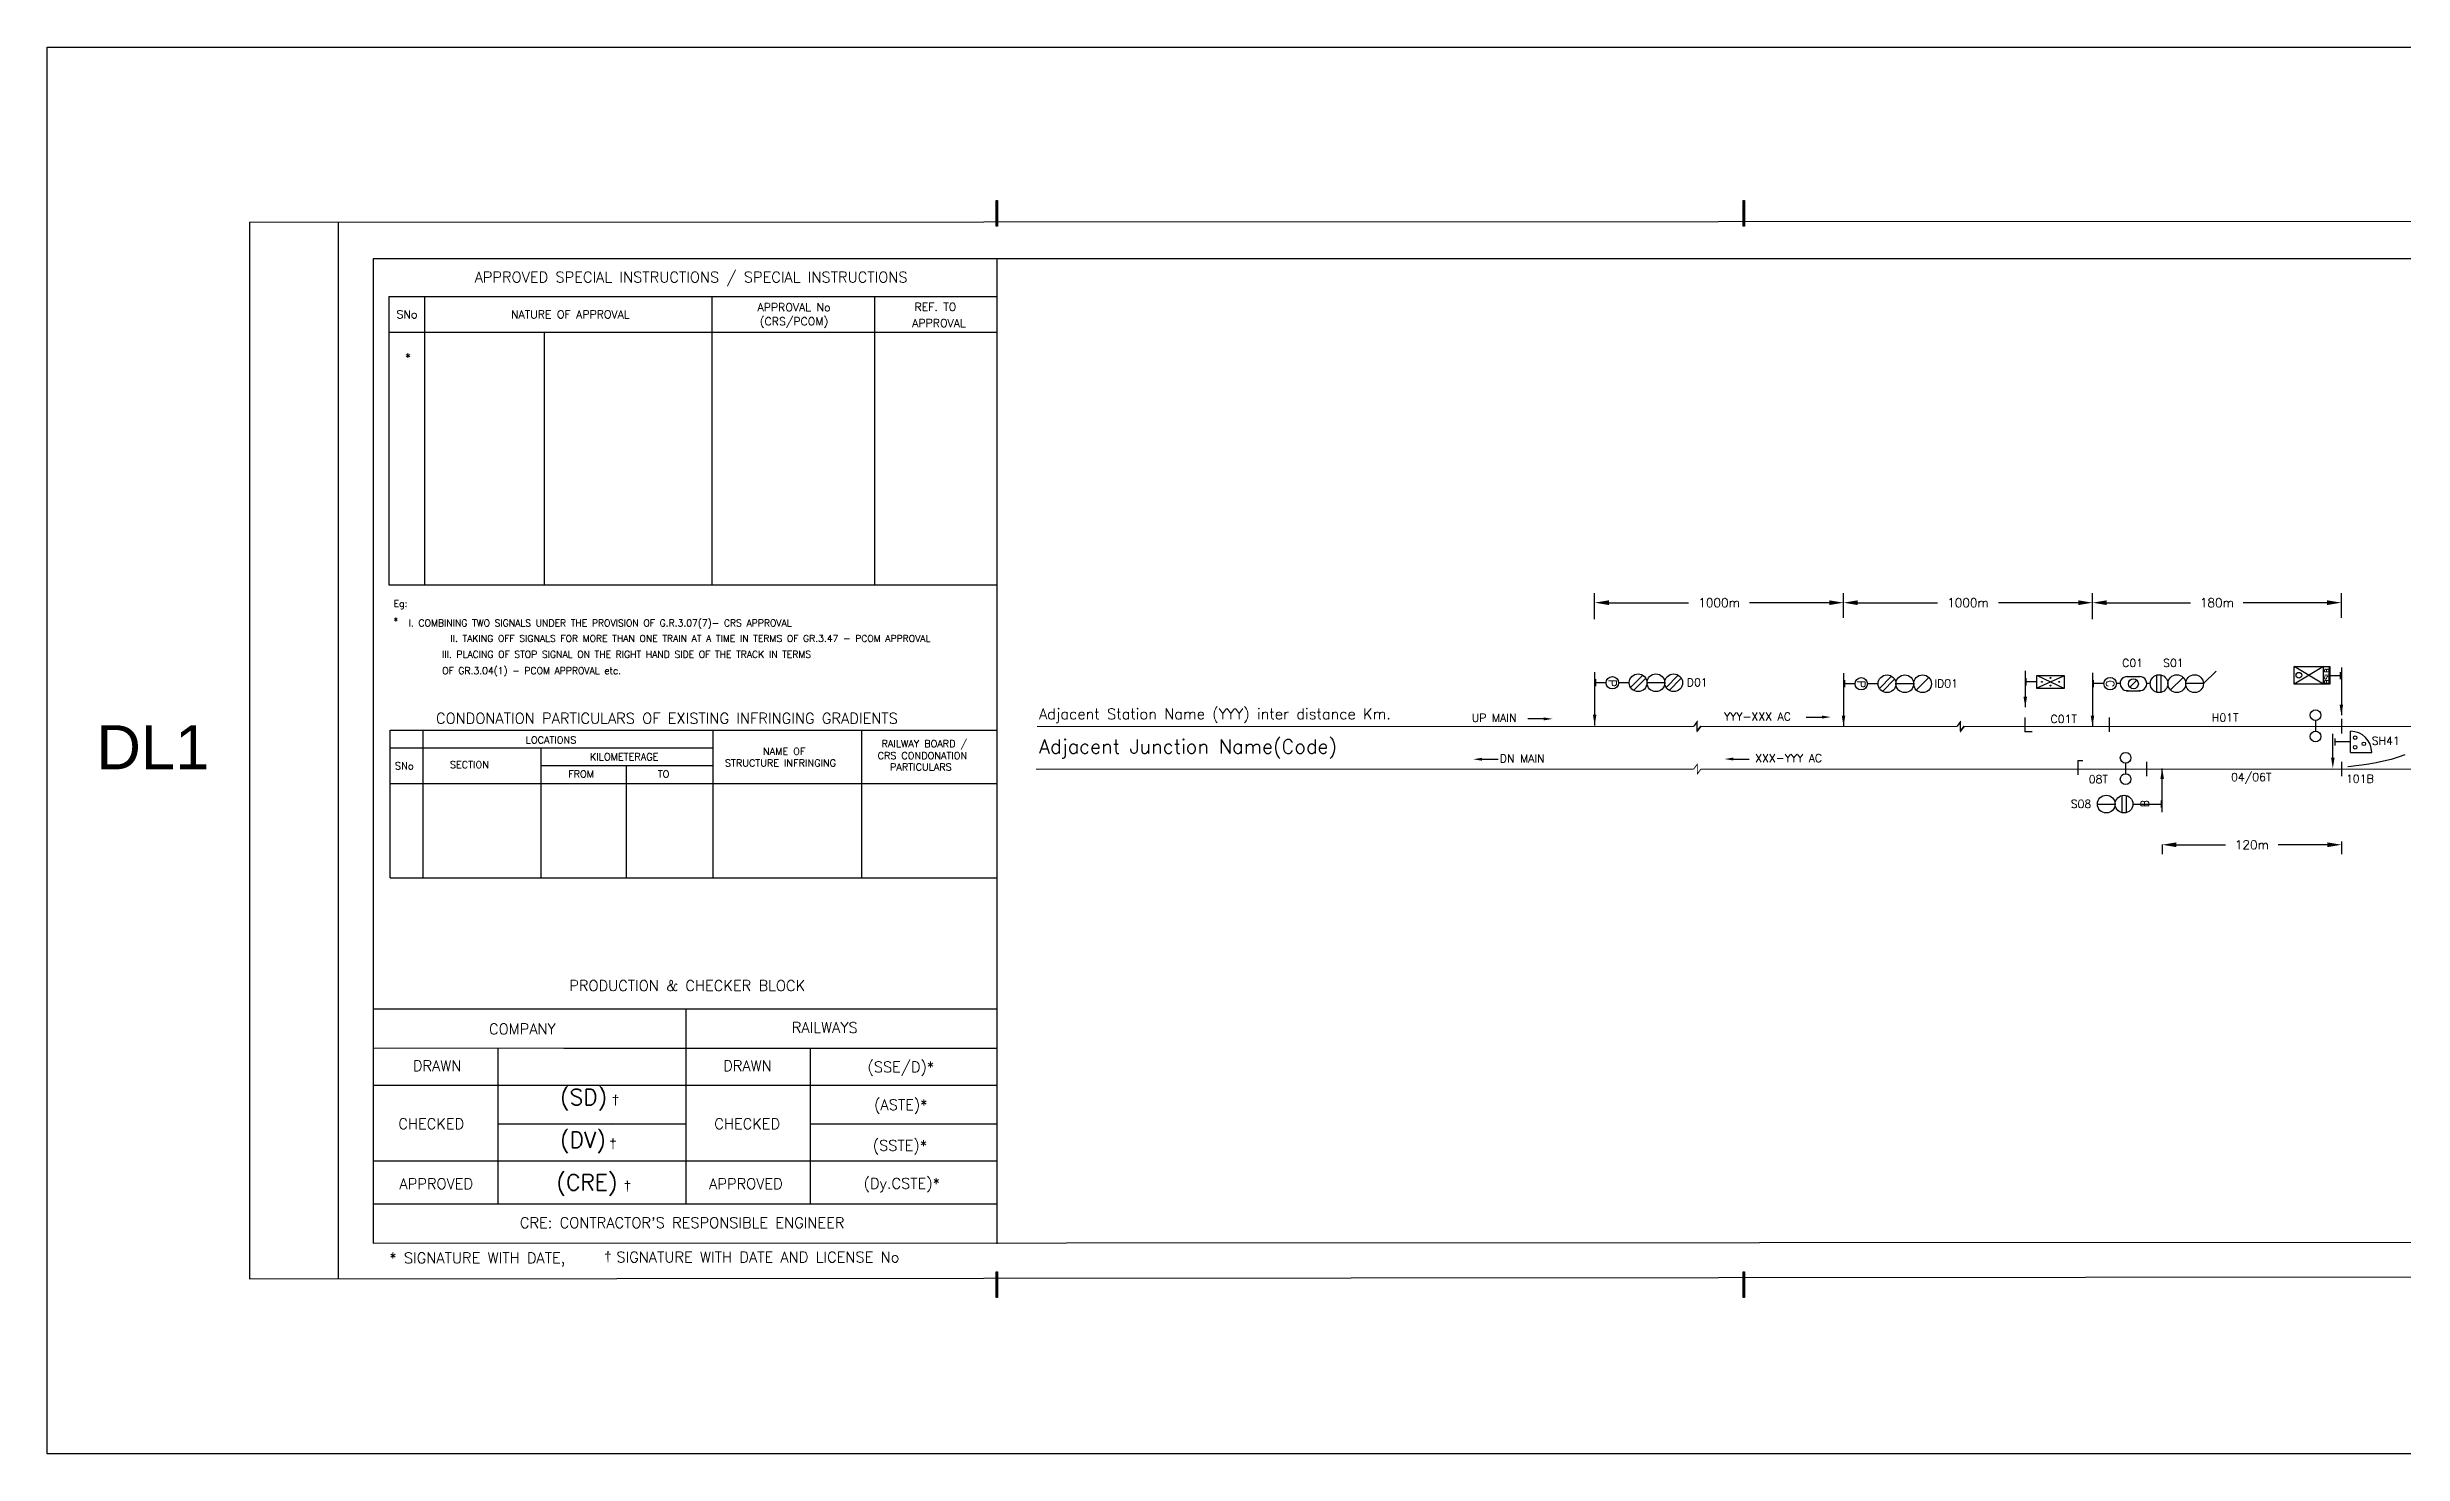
# Model space of a CAD drawing. Extents: x -19438 to 6205, y 191 to 9671.
# Drawn here: x -19437.5 to -18940.6, y 9374.1 to 9671 of the extents above; entities that cross this region are included whole.
import ezdxf
from ezdxf.enums import TextEntityAlignment as Align

# ---------------------------------------------------------------- set-up
doc = ezdxf.new("R2010")
doc.units = 0
doc.header["$LTSCALE"] = 0.5
doc.layers.get('0').update_dxf_attribs({"linetype": 'CONTINUOUS'})
doc.layers.get('DEFPOINTS').update_dxf_attribs({"linetype": 'CONTINUOUS'})
doc.layers.add('CHAINAGE', color=250, linetype='CONTINUOUS')
doc.layers.add('DIM', color=7, linetype='CONTINUOUS')
doc.styles.add('ARIAL', font='arial.ttf')
doc.styles.add('ROMANS', font='ROMANS.shx')
doc.dimstyles.get("Standard").update_dxf_attribs({"dimtxt": 0.18, "dimasz": 0.18, "dimexe": 0.18, "dimexo": 0.0625, "dimgap": 0.09, "dimtad": 0, "dimtih": 1, "dimtoh": 1, "dimdec": 4, "dimzin": 0, "dimdsep": 46, "dimtxsty": 'Standard', "dimcen": 0.09, "dimadec": 0, "dimazin": 0, "dimtfac": 1, "dimtdec": 4, "dimtofl": 0, "dimtmove": 0, "dimatfit": 3, "dimfxl": 1, "dimtolj": 1, "dimtzin": 0, "dimarcsym": 0})

# ---------------------------------------------------------------- blocks, each defined once
blk = doc.blocks.new('*D169')
at = {"color": 0, "lineweight": -2, "transparency": 16777216}
for p, q in [((-19058.6, 9551.79), (-19058.6, 9555.76)), ((-19006.1, 9551.01), (-19006.1, 9555.76)), ((-19055.6, 9553.76), (-19038.78, 9553.76)), ((-19009.1, 9553.76), (-19025.92, 9553.76))]:
    blk.add_line(p, q, dxfattribs=at)
at = {"color": 0, "transparency": 16777216}
for points in [[(-19055.6, 9554.26), (-19055.6, 9553.26), (-19058.6, 9553.76)], [(-19009.1, 9554.26), (-19009.1, 9553.26), (-19006.1, 9553.76)]]:
    blk.add_solid(points, dxfattribs=at)
at = {"layer": 'DEFPOINTS', "color": 0, "transparency": 16777216}
for p in [(-19058.6, 9550.79), (-19006.1, 9553.76), (-19006.1, 9550.01)]:
    blk.add_point(p, dxfattribs=at)
at = {"color": 0, "transparency": 16777216, "insert": (-19032.35, 9553.76), "char_height": 1.86, "attachment_point": 5, "style": 'ROMANS'}
blk.add_mtext('\\A1;1000m', dxfattribs=at)
blk = doc.blocks.new('*D167')
at = {"color": 0, "lineweight": -2, "transparency": 16777216}
for p, q in [((-19111.1, 9550.28), (-19111.1, 9555.76)), ((-19058.6, 9550.53), (-19058.6, 9555.76)), ((-19108.1, 9553.76), (-19091.28, 9553.76)), ((-19061.6, 9553.76), (-19078.42, 9553.76))]:
    blk.add_line(p, q, dxfattribs=at)
at = {"color": 0, "transparency": 16777216}
for points in [[(-19108.1, 9554.26), (-19108.1, 9553.26), (-19111.1, 9553.76)], [(-19061.6, 9554.26), (-19061.6, 9553.26), (-19058.6, 9553.76)]]:
    blk.add_solid(points, dxfattribs=at)
at = {"layer": 'DEFPOINTS', "color": 0, "transparency": 16777216}
for p in [(-19058.6, 9553.76), (-19111.1, 9549.28), (-19058.6, 9549.53)]:
    blk.add_point(p, dxfattribs=at)
at = {"color": 0, "transparency": 16777216, "insert": (-19084.85, 9553.76), "char_height": 1.86, "attachment_point": 5, "style": 'ROMANS'}
blk.add_mtext('\\A1;1000m', dxfattribs=at)
blk = doc.blocks.new('*D170')
at = {"color": 0, "lineweight": -2, "transparency": 16777216}
for p, q in [((-19006.1, 9550.28), (-19006.1, 9555.76)), ((-18953.6, 9550.53), (-18953.6, 9555.76)), ((-19003.1, 9553.76), (-18985.39, 9553.76)), ((-18956.6, 9553.76), (-18974.31, 9553.76))]:
    blk.add_line(p, q, dxfattribs=at)
at = {"color": 0, "transparency": 16777216}
for points in [[(-19003.1, 9554.26), (-19003.1, 9553.26), (-19006.1, 9553.76)], [(-18956.6, 9554.26), (-18956.6, 9553.26), (-18953.6, 9553.76)]]:
    blk.add_solid(points, dxfattribs=at)
at = {"layer": 'DEFPOINTS', "color": 0, "transparency": 16777216}
for p in [(-18953.6, 9553.76), (-19006.1, 9549.28), (-18953.6, 9549.53)]:
    blk.add_point(p, dxfattribs=at)
at = {"color": 0, "transparency": 16777216, "insert": (-18979.85, 9553.76), "char_height": 1.86, "attachment_point": 5, "style": 'ROMANS'}
blk.add_mtext('\\A1;180m', dxfattribs=at)
blk = doc.blocks.new('*D175')
at = {"color": 0, "lineweight": -2, "transparency": 16777216}
for p, q in [((-18991.38, 9502.75), (-18991.38, 9500.68)), ((-18988.38, 9502.68), (-18978.02, 9502.68)), ((-18956.58, 9502.68), (-18966.93, 9502.68)), ((-18953.58, 9503.36), (-18953.58, 9500.68))]:
    blk.add_line(p, q, dxfattribs=at)
at = {"color": 0, "transparency": 16777216}
for points in [[(-18988.38, 9503.18), (-18988.38, 9502.18), (-18991.38, 9502.68)], [(-18956.58, 9503.18), (-18956.58, 9502.18), (-18953.58, 9502.68)]]:
    blk.add_solid(points, dxfattribs=at)
at = {"layer": 'DEFPOINTS', "color": 0, "transparency": 16777216}
for p in [(-18991.38, 9503.75), (-18953.58, 9504.36), (-18953.58, 9502.68)]:
    blk.add_point(p, dxfattribs=at)
at = {"color": 0, "transparency": 16777216, "insert": (-18972.48, 9502.68), "char_height": 1.86, "attachment_point": 5, "style": 'ROMANS'}
blk.add_mtext('\\A1;120m', dxfattribs=at)

msp = doc.modelspace()

# ---------------------------------------------------------------- hatches: boundary and pattern name
h = msp.add_hatch(color=256)
h.dxf.hatch_style = 1
h.paths.add_polyline_path([(-19237.0345, 9638.6384), (-19237.3216, 9638.6384), (-19237.3216, 9633.2138), (-19237.0345, 9633.2138)])
h = msp.add_hatch(color=256)
h.dxf.hatch_style = 1
h.paths.add_polyline_path([(-19079.4917, 9638.6384), (-19079.7788, 9638.6384), (-19079.7788, 9633.2138), (-19079.4917, 9633.2138)])
h = msp.add_hatch(color=256)
h.dxf.hatch_style = 1
h.paths.add_polyline_path([(-19237.0345, 9412.5552), (-19237.3216, 9412.5552), (-19237.3216, 9407.1306), (-19237.0345, 9407.1306)])
h = msp.add_hatch(color=256)
h.dxf.hatch_style = 1
h.paths.add_polyline_path([(-19079.4917, 9412.5552), (-19079.7788, 9412.5552), (-19079.7788, 9407.1306), (-19079.4917, 9407.1306)])

# ---------------------------------------------------------------- linework, layer by layer
for p, q in [((-19394.8511, 9634.0572), (-17662.1127, 9634.9602)), ((-19394.8511, 9634.0572), (-19394.8511, 9411.0783)), ((-17669.1788, 9626.3272), (-19368.7605, 9626.3272)), ((-19368.7605, 9626.3272), (-19368.7605, 9418.5768)), ((-19237.1741, 9626.3272), (-19237.1741, 9418.4615)), ((-19365.4063, 9618.349), (-19237.1741, 9618.349)), ((-19365.4063, 9618.349), (-19365.4063, 9557.5505)), ((-19357.9063, 9618.349), (-19357.9063, 9557.5505)), ((-19297.3109, 9618.349), (-19297.3109, 9557.5505)), ((-19262.9712, 9618.349), (-19262.9712, 9557.5505)), ((-19365.4063, 9610.849), (-19237.1741, 9610.849)), ((-19365.4063, 9610.849), (-19362.4537, 9610.849)), ((-19332.6979, 9610.849), (-19332.6979, 9557.5505)), ((-19365.4063, 9557.5505), (-19237.1741, 9557.5505)), ((-19111.0979, 9539.1165), (-19111.0979, 9527.8665)), ((-19110.9308, 9537.6132), (-19110.9308, 9536.1132)), ((-19108.6808, 9536.8632), (-19110.9308, 9536.8632)), ((-19103.8058, 9536.8632), (-19106.0558, 9536.8632)), ((-19103.5361, 9535.8943), (-19100.962, 9538.4685)), ((-19102.8997, 9535.258), (-19100.3256, 9537.8321)), ((-19096.3058, 9536.8632), (-19100.0558, 9536.8632)), ((-19096.0361, 9535.8943), (-19093.462, 9538.4685)), ((-19095.3997, 9535.258), (-19092.8256, 9537.8321)), ((-19058.5979, 9538.9035), (-19058.5979, 9527.6535)), ((-19058.4308, 9537.4002), (-19058.4308, 9535.9002)), ((-19056.1808, 9536.6502), (-19058.4308, 9536.6502)), ((-19051.3058, 9536.6502), (-19053.5558, 9536.6502)), ((-19051.0361, 9535.6813), (-19048.462, 9538.2555)), ((-19050.3997, 9535.0449), (-19047.8256, 9537.6191)), ((-19043.8058, 9536.6502), (-19047.5558, 9536.6502)), ((-19020.2725, 9539.3625), (-19020.2725, 9531.6961)), ((-19020.1226, 9537.8143), (-19020.1226, 9536.3143)), ((-19017.7968, 9537.0643), (-19020.1226, 9537.0697)), ((-19017.7852, 9538.3875), (-19012.1039, 9535.7352)), ((-19017.7304, 9535.7624), (-19012.1574, 9538.3263)), ((-19006.0979, 9538.9245), (-19006.0979, 9527.6745)), ((-19005.9308, 9537.4212), (-19005.9308, 9535.9212)), ((-19003.6808, 9536.6712), (-19005.9308, 9536.6712)), ((-19000.2659, 9536.6712), (-19001.0558, 9536.6712)), ((-18998.9013, 9538.1679), (-18996.014, 9538.1675)), ((-18998.2074, 9535.9084), (-18996.7224, 9537.3933)), ((-18993.9308, 9536.6712), (-18994.6403, 9536.6712)), ((-18992.5058, 9534.851), (-18992.5058, 9538.4914)), ((-18991.6058, 9534.851), (-18991.6058, 9538.4914)), ((-18986.98, 9537.9971), (-18989.6317, 9535.3454)), ((-18982.6808, 9536.6712), (-18986.4308, 9536.6712)), ((-18982.6808, 9536.6712), (-18980.0292, 9539.3229)), ((-18957.3864, 9540.3271), (-18963.561, 9536.5771)), ((-18957.3864, 9536.5771), (-18963.561, 9540.3271)), ((-18957.3864, 9536.5771), (-18957.3864, 9540.3271)), ((-18956.0686, 9536.5771), (-18956.0686, 9540.3271)), ((-18953.765, 9538.3537), (-18956.061, 9538.3537)), ((-18953.5979, 9540.0784), (-18953.5979, 9530.008)), ((-18998.9102, 9535.1929), (-18996.0229, 9535.1925)), ((-19365.1636, 9495.7315), (-19365.1636, 9526.8687)), ((-19365.1636, 9526.8687), (-19237.1741, 9526.8687)), ((-19358.2992, 9526.8687), (-19358.2992, 9495.7315)), ((-19297.1114, 9526.8687), (-19297.1114, 9495.7315)), ((-19265.7072, 9526.8687), (-19265.7072, 9495.7315)), ((-19121.8327, 9529.2377), (-19125.2077, 9529.2377)), ((-19089.4438, 9528.712), (-19090.2065, 9527.6949)), ((-19089.4438, 9526.6517), (-19089.4438, 9528.712)), ((-19089.4438, 9526.6779), (-19089.4438, 9528.712)), ((-19089.4438, 9526.6779), (-19088.681, 9527.6949)), ((-19088.681, 9527.6949), (-19089.4438, 9526.6779)), ((-19066.5192, 9529.6186), (-19063.1442, 9529.6186)), ((-19033.9073, 9528.712), (-19034.67, 9527.6949)), ((-19033.9073, 9526.6517), (-19033.9073, 9528.712)), ((-19033.9073, 9526.6779), (-19033.9073, 9528.712)), ((-19033.9073, 9526.6779), (-19033.1446, 9527.6949)), ((-19033.1446, 9527.6949), (-19033.9073, 9526.6779)), ((-19020.3479, 9529.4972), (-19020.3479, 9526.4972)), ((-19020.3479, 9529.4972), (-19020.3479, 9526.4972)), ((-19018.8479, 9526.4972), (-19020.3479, 9526.4972)), ((-19018.8479, 9526.4972), (-19020.3479, 9526.4972)), ((-19002.6104, 9529.4972), (-19002.6104, 9526.4972)), ((-18959.0405, 9528.9092), (-18959.0405, 9526.6592)), ((-18955.3979, 9521.5283), (-18955.3979, 9526.0622)), ((-18953.5979, 9529.234), (-18953.5979, 9526.234)), ((-18953.5979, 9529.1352), (-18953.5979, 9526.1352)), ((-18951.6898, 9522.1202), (-18951.6898, 9526.6202)), ((-19365.1152, 9523.1187), (-19297.1114, 9523.1187)), ((-19333.3573, 9523.1187), (-19333.3573, 9495.7315)), ((-19134.8457, 9520.7235), (-19131.4707, 9520.7235)), ((-19081.8629, 9520.7682), (-19078.4879, 9520.7682)), ((-18955.3979, 9521.0342), (-18955.3979, 9521.5283)), ((-18954.9761, 9525.1202), (-18954.9761, 9523.6202)), ((-18951.6898, 9524.3702), (-18954.9761, 9524.3756)), ((-18951.6898, 9522.1202), (-18947.1898, 9522.1202)), ((-19365.1628, 9515.6187), (-19237.1741, 9515.6187)), ((-19333.3573, 9519.3687), (-19297.1114, 9519.3687)), ((-19315.349, 9519.3687), (-19315.349, 9495.7315)), ((-19009.1715, 9520.4537), (-19009.1715, 9517.4537)), ((-19009.1686, 9520.4523), (-19009.1686, 9517.4523)), ((-18999.1027, 9519.9092), (-18999.1027, 9517.6592)), ((-18994.697, 9520.1535), (-18994.697, 9517.1535)), ((-18991.3968, 9509.5782), (-18991.3968, 9518.7831)), ((-18953.5979, 9520.1535), (-18953.5979, 9517.1535)), ((-19005.0639, 9511.2639), (-19001.3139, 9511.2639)), ((-18999.8889, 9513.0841), (-18999.8889, 9509.4437)), ((-18998.9889, 9513.0841), (-18998.9889, 9509.4437)), ((-18997.5639, 9511.2639), (-18991.5639, 9511.2584)), ((-18991.5639, 9510.5139), (-18991.5639, 9512.0139)), ((-19365.1605, 9495.7315), (-19237.1741, 9495.7315)), ((-19368.7434, 9476.4266), (-19368.7481, 9418.5772)), ((-19328.5623, 9467.9698), (-19368.706, 9467.9725)), ((-19237.1741, 9467.9637), (-19328.5623, 9467.9698)), ((-19302.8272, 9467.9698), (-19302.8272, 9426.8422)), ((-19328.5623, 9459.7173), (-19368.7064, 9459.72)), ((-19342.3941, 9426.8436), (-19342.3939, 9459.7187)), ((-19237.1741, 9459.7112), (-19328.5626, 9459.7173)), ((-19276.5303, 9426.8409), (-19276.5301, 9459.716)), ((-19328.5623, 9451.9048), (-19368.7067, 9451.9075)), ((-19237.1741, 9451.8986), (-19328.5629, 9451.9048)), ((-19302.8272, 9443.7276), (-19342.394, 9443.7286)), ((-19318.4161, 9443.5539), (-19318.4171, 9443.5539)), ((-19237.1741, 9443.7213), (-19276.5302, 9443.7239)), ((-19328.5623, 9435.9163), (-19368.7073, 9435.919)), ((-19237.1741, 9435.9102), (-19328.5636, 9435.9163)), ((-19328.5623, 9426.8422), (-19368.7077, 9426.8449)), ((-19237.1741, 9426.836), (-19328.564, 9426.8422)), ((-19368.7481, 9418.5772), (-17669.3322, 9419.4583)), ((-19368.7481, 9418.5772), (-17669.3322, 9419.4583)), ((-19394.8511, 9411.0783), (-17661.9968, 9412.5552))]:
    msp.add_line(p, q)
at = {"ltscale": 5}
msp.add_line((-19376.1011, 9634.0567), (-19376.1011, 9411.0783), dxfattribs=at)
at = {"color": 18, "true_color": 0x000000}
msp.add_line((-19040.605, 9537.976), (-19043.2567, 9535.3244), dxfattribs=at)
for points in [[(-19237.3216, 9638.6384), (-19237.0345, 9638.6384), (-19237.0345, 9633.2138), (-19237.3216, 9633.2138)], [(-19079.7788, 9638.6384), (-19079.4917, 9638.6384), (-19079.4917, 9633.2138), (-19079.7788, 9633.2138)], [(-19012.0491, 9535.6779), (-19017.8072, 9535.6779), (-19017.8072, 9538.4221), (-19012.0491, 9538.4221)], [(-18963.561, 9536.5771), (-18963.561, 9540.3271), (-18956.061, 9540.3271), (-18956.061, 9536.5771)], [(-19237.3216, 9412.5552), (-19237.0345, 9412.5552), (-19237.0345, 9407.1306), (-19237.3216, 9407.1306)], [(-19079.7788, 9412.5552), (-19079.4917, 9412.5552), (-19079.4917, 9407.1306), (-19079.7788, 9407.1306)]]:
    msp.add_lwpolyline(points, close=True)
for points, const_width in [([(-19228.7323, 9527.6535), (-19090.2376, 9527.6535)], 0.225), ([(-19090.2376, 9527.6535), (-19089.4749, 9528.6705), (-19089.4749, 9526.6365), (-19088.7121, 9527.6535)], 0.2), ([(-19089.4749, 9527.6535), (-19089.4438, 9527.6535)], 0.225), ([(-19088.7121, 9527.6535), (-19034.67, 9527.6535)], 0.225), ([(-19034.67, 9527.6535), (-19033.9073, 9528.6705), (-19033.9073, 9526.6365), (-19033.1446, 9527.6535)], 0.2), ([(-19033.1756, 9527.6535), (-18560.5013, 9527.6535)], 0.225), ([(-19228.9348, 9518.6535), (-19090.2065, 9518.6535)], 0.225), ([(-19090.2065, 9518.6535), (-19089.4438, 9519.6705), (-19089.4438, 9517.6365), (-19088.681, 9518.6535)], 0.2), ([(-19088.7121, 9518.6535), (-18474.0601, 9518.6535)], 0.225)]:
    msp.add_lwpolyline(points, dxfattribs=dict(const_width=const_width))
at = {"linetype": 'ByBlock'}
msp.add_lwpolyline([(-18940.2379, 9521.6237), (-18941.5983, 9521.1327), (-18943.0944, 9520.6963), (-18944.677, 9520.3157), (-18946.2794, 9519.9897), (-18947.8346, 9519.7169), (-18949.276, 9519.4959), (-18950.5367, 9519.3254), (-18951.55, 9519.2039), (-18952.249, 9519.1301)], dxfattribs=at)
msp.add_lwpolyline([(-19009.1715, 9520.4537), (-19008.1449, 9520.4537)])
for centre, radius in [((-19107.3683, 9536.8632), 1.3125), ((-19101.9308, 9536.8632), 1.875), ((-19098.1808, 9536.8632), 1.875), ((-19094.4308, 9536.8632), 1.875), ((-19054.8683, 9536.6502), 1.3125), ((-19049.4308, 9536.6502), 1.875), ((-19045.6808, 9536.6502), 1.875), ((-19041.9308, 9536.6502), 1.875), ((-19016.7757, 9537.0568), 0.1031), ((-19014.925, 9537.877), 0.1031), ((-19014.925, 9536.2783), 0.1031), ((-19013.0951, 9537.0568), 0.1031), ((-19002.3683, 9536.6712), 1.3125), ((-18997.4649, 9536.6508), 1.05), ((-18992.0558, 9536.6712), 1.875), ((-18988.3058, 9536.6712), 1.875), ((-18984.5558, 9536.6712), 1.875), ((-18962.5675, 9538.4474), 0.5957), ((-18959.0405, 9530.0342), 1.125), ((-18959.0405, 9525.5342), 1.125), ((-18950.6862, 9525.2606), 0.375), ((-18999.1027, 9521.0342), 1.125), ((-18950.6862, 9523.2574), 0.375), ((-18948.8609, 9523.9703), 0.375), ((-18999.1027, 9516.5342), 1.125), ((-19003.1889, 9511.2639), 1.875), ((-18999.4389, 9511.2639), 1.875)]:
    msp.add_circle(centre, radius)
for centre, radius, start, end in [((-18998.7796, 9536.6823), 1.4864, 88.120249, 277.635276), ((-18996.1266, 9536.6823), 1.4864, 262.454334, 92.249791), ((-18951.6898, 9522.1202), 4.5, 0, 90)]:
    msp.add_arc(centre, radius, start, end)
for points in [[(-19019.8975, 9533.929), (-19020.6475, 9533.929), (-19020.2725, 9531.679)], [(-18953.2229, 9532.258), (-18953.9729, 9532.258), (-18953.5979, 9530.008)], [(-19121.8327, 9529.5502), (-19121.8327, 9528.9252), (-19119.9577, 9529.2377)], [(-19110.7229, 9530.1165), (-19111.4729, 9530.1165), (-19111.0979, 9527.8665)], [(-19063.1442, 9529.9311), (-19063.1442, 9529.3061), (-19061.2692, 9529.6186)], [(-19058.2229, 9529.9035), (-19058.9729, 9529.9035), (-19058.5979, 9527.6535)], [(-19005.7229, 9529.9245), (-19006.4729, 9529.9245), (-19006.0979, 9527.6745)], [(-19134.8457, 9520.411), (-19134.8457, 9521.036), (-19136.7207, 9520.7235)], [(-19081.8629, 9520.4557), (-19081.8629, 9521.0807), (-19083.7379, 9520.7682)], [(-18955.0229, 9521.0342), (-18955.7729, 9521.0342), (-18955.3979, 9518.7842)], [(-18991.772, 9516.5342), (-18991.022, 9516.5342), (-18991.397, 9518.7842)]]:
    msp.add_solid(points)
at = {"layer": 'CHAINAGE'}
msp.add_lwpolyline([(-17619.3301, 9374.1345), (-19437.5179, 9374.1345), (-19437.5179, 9671.0011), (-17619.3301, 9671.0011)], close=True, dxfattribs=at)
at = {"layer": 'DIM', "ltscale": 5}
msp.add_line((-18953.765, 9537.6037), (-18953.765, 9539.1037), dxfattribs=at)

# ---------------------------------------------------------------- texts
at = {"style": 'ROMANS'}
for s, height, p in [('APPROVED SPECIAL INSTRUCTIONS / SPECIAL INSTRUCTIONS', 2.25, (-19301.6989, 9622.2935)), ('SNo', 1.6875, (-19361.6076, 9614.599)), ('NATURE OF APPROVAL', 1.6875, (-19327.1582, 9614.599)), ('APPROVAL No', 1.6875, (-19279.9602, 9616.1014)), ('REF. TO', 1.6875, (-19250.15, 9616.1668)), ('(CRS/PCOM)', 1.6875, (-19279.9602, 9613.0165)), ('APPROVAL', 1.6875, (-19249.4, 9612.7668)), ('*', 1.6875, (-19361.4061, 9605.5349)), ('*', 1.425, (-19363.9637, 9549.893)), ('II. TAKING OFF SIGNALS FOR MORE THAN ONE TRAIN AT A TIME IN TERMS OF GR.3.47 - PCOM APPROVAL', 1.425, (-19301.8232, 9546.209)), (' OF GR.3.04(1) - PCOM APPROVAL etc.', 1.425, (-19335.8069, 9539.3166)), ('III. PLACING OF STOP SIGNAL ON THE RIGHT HAND SIDE OF THE TRACK IN TERMS ', 1.425, (-19314.8107, 9542.8601))]:
    msp.add_text(s, height=height, dxfattribs=at).set_placement(p, align=Align.MIDDLE)
for s, height, p in [('Eg:', 1.425, (-19364.4461, 9552.8629)), ('I. COMBINING TWO SIGNALS UNDER THE PROVISION OF G.R.3.07(7)- CRS APPROVAL', 1.425, (-19361.269, 9548.7568)), ('CONDONATION PARTICULARS OF EXISTING INFRINGING GRADIENTS', 2.25, (-19355.4833, 9528.246)), ('LOCATIONS', 1.5, (-19336.5713, 9524.0389)), ('KILOMETERAGE', 1.5, (-19323.0383, 9520.486)), ('CRS CONDONATION ', 1.5, (-19262.3441, 9520.7399)), ('RAILWAY BOARD /', 1.5, (-19261.5215, 9523.2665)), ('SNo', 1.5, (-19364.1236, 9518.5768)), (' SECTION', 1.5, (-19353.593, 9518.8196)), ('FROM', 1.5, (-19327.61, 9516.86)), ('TO', 1.5, (-19308.7099, 9516.86)), ('PARTICULARS', 1.5, (-19259.7437, 9518.3149))]:
    msp.add_text(s, height=height, dxfattribs=at).set_placement(p)
for s, rotation, p in [('P', 270, (-19107.3683, 9536.7813)), ('P', 270, (-19054.8683, 9536.5683)), ('C', 270, (-19002.3683, 9536.6712)), ('B', 90, (-18995.0822, 9511.3453))]:
    msp.add_text(s, height=1.6875, rotation=rotation, dxfattribs=at).set_placement(p, align=Align.MIDDLE)
msp.add_text('BSLB', height=0.945, rotation=90, dxfattribs=at).set_placement((-18956.2211, 9536.6394))
for s, height, p in [('Adjacent Station Name (YYY) inter distance Km.', 2.25, (-19228.3209, 9528.4924)), ('YYY-XXX AC', 1.6875, (-19083.8095, 9528.3811)), ('Adjacent Junction Name(Code)', 3, (-19228.3181, 9521.0007)), ('XXX-YYY AC', 1.6875, (-19077.2383, 9519.6203))]:
    msp.add_text(s, height=height, dxfattribs=at).set_placement(p, align=Align.BOTTOM_LEFT)
for s, p in [('UP MAIN', (-19137.0469, 9529.463)), ('DN MAIN', (-19131.1113, 9520.8951))]:
    msp.add_text(s, height=1.6875, dxfattribs=at).set_placement(p, align=Align.MIDDLE_LEFT)
for s, p in [('C01T', (-19009.3793, 9528.3771)), ('H01T', (-18975.2947, 9528.6789))]:
    msp.add_text(s, height=1.6875, dxfattribs=at).set_placement(p, align=Align.RIGHT)
msp.add_text('04/06T', height=1.6875, dxfattribs=at).set_placement((-18968.3487, 9515.6076), align=Align.BOTTOM_RIGHT)
for s, p in [('PRODUCTION & CHECKER BLOCK', (-19302.5039, 9472.965)), ('COMPANY', (-19337.2659, 9463.8013)), ('RAILWAYS', (-19273.4932, 9464.1056)), ('DRAWN', (-19355.2574, 9456.0385)), ('DRAWN', (-19289.8025, 9456.0385)), ('(SSE/D)*', (-19257.4427, 9455.8013)), ('(ASTE)*', (-19257.4427, 9447.8018)), ('CHECKED', (-19356.491, 9443.7913)), ('CHECKED', (-19289.8508, 9443.7913)), ('(SSTE)*', (-19257.638, 9439.217)), ('APPROVED', (-19355.4353, 9431.1327)), ('APPROVED', (-19290.1173, 9431.1327)), ('(Dy.CSTE)*', (-19257.2473, 9431.2176)), ("CRE: CONTRACTOR'S RESPONSIBLE ENGINEER", (-19303.5675, 9422.9177))]:
    msp.add_text(s, height=2.25, dxfattribs=at).set_placement(p, align=Align.MIDDLE_CENTER)
at = {"insert": (-19295.4359, 9523.1575), "char_height": 1.5, "width": 27.752597, "attachment_point": 1, "style": 'ROMANS'}
msp.add_mtext('\\pi8.91201;NAME OF \\P\\pi0.8763;STRUCTURE INFRINGING', dxfattribs=at)
at = {"attachment_point": 1, "style": 'ROMANS'}
for s, width, heights, insert, char_height in [('(SD)', 23.214917, [11.7421], (-19329.3378, 9451.1214), 3.375), ('{\\fArial|b0|i0|c0|p34;\\H1.08333x;\\C256;†}', 5.489766, [5.8682], (-19318.4081, 9449.8376), 1.875), ('(DV)', 23.214917, [11.7421], (-19329.3378, 9442.1214), 3.375), ('{\\fArial|b0|i0|c0|p34;\\H1.08333x;\\C256;†}', 5.489766, [5.8682], (-19318.9479, 9440.6501), 1.875), ('(CRE)', 23.214917, [11.7421], (-19330.0878, 9433.1214), 3.375), ('{\\fArial|b0|i0|c0|p34;\\H1.08333x;\\C256;†}', 5.489766, [5.8682], (-19315.9061, 9431.7016), 1.875), ('* SIGNATURE WITH DATE, ', 230.51363, [11.7421], (-19365.3378, 9416.6214), 2.25), ('{\\fArial|b0|i0|c0|p34;\\H1.08333x;\\C256;†}', 5.489766, [5.8682], (-19320.0158, 9416.8138), 1.875), ('SIGNATURE WITH DATE AND LICENSE No', 230.51363, [11.7421], (-19317.443, 9416.781), 2.25)]:
    msp.add_mtext_dynamic_manual_height_columns(s, width=width, gutter_width=11.25, heights=heights, dxfattribs=dict(at, insert=insert, char_height=char_height))
at = {"style": 'ROMANS'}
for tag, text, p in [('C01', 'SXXA', (-18997.6276, 9540.1898)), ('S01', 'SXX', (-18989.0293, 9540.1898)), ('D01', 'SXYZ', (-19089.462, 9536.0988)), ('ID01', 'SXYZ', (-19036.962, 9535.8858))]:
    msp.add_attdef(tag, text=text, height=1.6875, dxfattribs=at).set_placement(p, align=Align.CENTER)
msp.add_attdef('SH41', text='Sh', height=1.6875, dxfattribs=at).set_placement((-18941.2799, 9524.6145), align=Align.MIDDLE_RIGHT)
msp.add_attdef('101B', text='XXX', height=1.6875, dxfattribs=at).set_placement((-18949.6996, 9517.4527), align=Align.TOP_CENTER)
msp.add_attdef('S08', (-19010.682, 9510.4524), 'SXX', height=1.6875, dxfattribs=at)
at = {"layer": 'DIM', "color": 1, "ltscale": 5, "style": 'ARIAL'}
msp.add_text('DL1', height=9.3, dxfattribs=at).set_placement((-19427.1129, 9518.6059))
at = {"layer": 'DIM', "ltscale": 5, "style": 'ROMANS'}
msp.add_attdef('08T', text='Sh', height=1.6875, dxfattribs=at).set_placement((-19006.8891, 9516.5064), align=Align.MIDDLE_LEFT)

# ---------------------------------------------------------------- dimensions: what is measured, and where the dimension line sits
for base, p1, p2, text, picture, middle in [((-19058.5979, 9553.7618), (-19111.0979, 9549.2809), (-19058.5979, 9549.5254), '1000m', '*D167', (-19084.8479, 9553.7618)), ((-19006.0979, 9553.7618), (-19058.5979, 9550.7898), (-19006.0979, 9550.0112), '1000m', '*D169', (-19032.3479, 9553.7618)), ((-18953.5979, 9553.7618), (-19006.0979, 9549.2809), (-18953.5979, 9549.5254), '180m', '*D170', (-18979.8479, 9553.7618))]:
    dim = msp.add_linear_dim(base=base, p1=p1, p2=p2, text=text, dimstyle='Standard', override={"dimtxt": 1.86, "dimasz": 3, "dimexe": 2, "dimexo": 1, "dimgap": 2, "dimdec": 2, "dimlfac": 2.5, "dimpost": 'm', "dimtxsty": 'ROMANS'})
    dim.commit()
    dim.dimension.update_dxf_attribs({"geometry": picture, "text_midpoint": middle})
dim = msp.add_linear_dim(base=(-18953.5761, 9502.6821), p1=(-18991.375, 9503.7469), p2=(-18953.5761, 9504.3648), angle=180, text='120m', dimstyle='Standard', override={"dimtxt": 1.86, "dimasz": 3, "dimexe": 2, "dimexo": 1, "dimgap": 2, "dimdec": 2, "dimlfac": 2.5, "dimpost": 'm', "dimtxsty": 'ROMANS'})
dim.commit()
dim.dimension.update_dxf_attribs({"geometry": '*D175', "text_midpoint": (-18972.4756, 9502.6821)})

doc.saveas('drawing.dxf')
